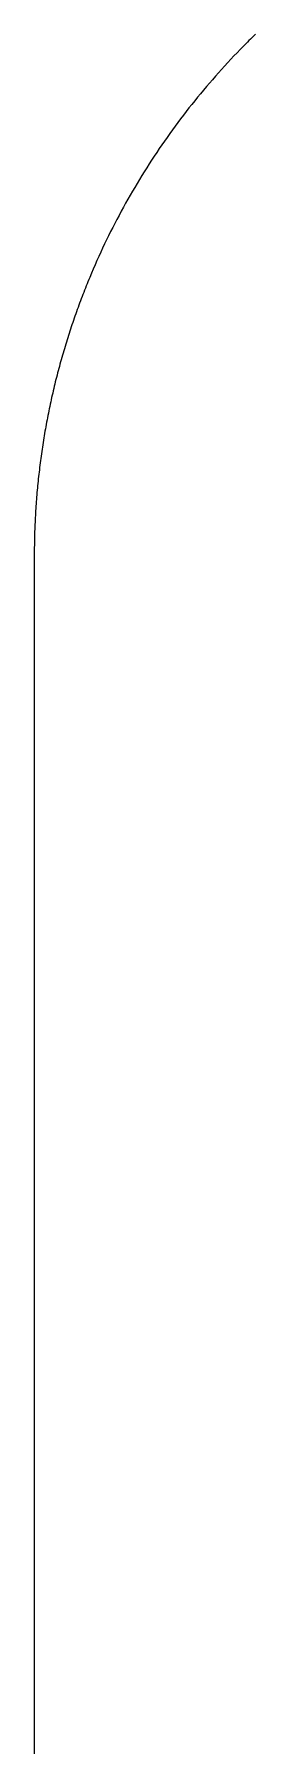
# Model space of a CAD drawing. Header units: millimetres. Extents: x -10 to 277, y -95 to 18.
# Drawn here: x 226.675 to 227.283, y 12.739 to 17.464 of the extents above; entities that cross this region are included whole.
import ezdxf

# ---------------------------------------------------------------- set-up
doc = ezdxf.new("R2010")
doc.units = ezdxf.units.MM
doc.header["$MEASUREMENT"] = 0
doc.layers.add('Edge.Cuts', color=53, linetype='CONTINUOUS')

msp = doc.modelspace()

# ---------------------------------------------------------------- linework, layer by layer
at = {"layer": 'Edge.Cuts', "linetype": 'Continuous'}
for p, q in [((227.2608, 17.4402), (227.25188, 17.431223)), ((227.262433, 17.441831), (227.2608, 17.4402)), ((227.266923, 17.446296), (227.262433, 17.441831)), ((227.271425, 17.450746), (227.266923, 17.446296)), ((227.275942, 17.455182), (227.271425, 17.450746)), ((227.280472, 17.459602), (227.275942, 17.455182)), ((227.285016, 17.464009), (227.280472, 17.459602)), ((227.21678, 17.394767), (227.208151, 17.385517)), ((227.225467, 17.403963), (227.21678, 17.394767)), ((227.234213, 17.413104), (227.225467, 17.403963)), ((227.243018, 17.422191), (227.234213, 17.413104)), ((227.25188, 17.431223), (227.243018, 17.422191)), ((227.174232, 17.347982), (227.165903, 17.338466)), ((227.182622, 17.357445), (227.174232, 17.347982)), ((227.191072, 17.366855), (227.182622, 17.357445)), ((227.199582, 17.376213), (227.191072, 17.366855)), ((227.208151, 17.385517), (227.199582, 17.376213)), ((227.133194, 17.299885), (227.12517, 17.290113)), ((227.141279, 17.309607), (227.133194, 17.299885)), ((227.149426, 17.319278), (227.141279, 17.309607)), ((227.157634, 17.328898), (227.149426, 17.319278)), ((227.165903, 17.338466), (227.157634, 17.328898)), ((227.0937, 17.250521), (227.08599, 17.2405)), ((227.101474, 17.260493), (227.0937, 17.250521)), ((227.10931, 17.270416), (227.101474, 17.260493)), ((227.117209, 17.280289), (227.10931, 17.270416)), ((227.12517, 17.290113), (227.117209, 17.280289)), ((227.055789, 17.199935), (227.048399, 17.189675)), ((227.063243, 17.210148), (227.055789, 17.199935)), ((227.070761, 17.220313), (227.063243, 17.210148)), ((227.078344, 17.230431), (227.070761, 17.220313)), ((227.08599, 17.2405), (227.078344, 17.230431)), ((227.026622, 17.158617), (227.019494, 17.148173)), ((227.033816, 17.169016), (227.026622, 17.158617)), ((227.041075, 17.179368), (227.033816, 17.169016)), ((227.048399, 17.189675), (227.041075, 17.179368)), ((226.991647, 17.105951), (226.984852, 17.095286)), ((226.998509, 17.116572), (226.991647, 17.105951)), ((227.005437, 17.12715), (226.998509, 17.116572)), ((227.012433, 17.137684), (227.005437, 17.12715)), ((227.019494, 17.148173), (227.012433, 17.137684)), ((226.964874, 17.063034), (226.958351, 17.0522)), ((226.971466, 17.073827), (226.964874, 17.063034)), ((226.978125, 17.084578), (226.971466, 17.073827)), ((226.984852, 17.095286), (226.978125, 17.084578)), ((226.939194, 17.019451), (226.932946, 17.008454)), ((226.94551, 17.030408), (226.939194, 17.019451)), ((226.951896, 17.041324), (226.94551, 17.030408)), ((226.958351, 17.0522), (226.951896, 17.041324)), ((226.908653, 16.964075), (226.902756, 16.952885)), ((226.914621, 16.975228), (226.908653, 16.964075)), ((226.92066, 16.986342), (226.914621, 16.975228)), ((226.926768, 16.997417), (226.92066, 16.986342)), ((226.932946, 17.008454), (226.926768, 16.997417)), ((226.885489, 16.919093), (226.879876, 16.907757)), ((226.891174, 16.930394), (226.885489, 16.919093)), ((226.896929, 16.941658), (226.891174, 16.930394)), ((226.902756, 16.952885), (226.896929, 16.941658)), ((226.863469, 16.873537), (226.858144, 16.862061)), ((226.868866, 16.884978), (226.863469, 16.873537)), ((226.874335, 16.896385), (226.868866, 16.884978)), ((226.879876, 16.907757), (226.874335, 16.896385)), ((226.842606, 16.827436), (226.837573, 16.815829)), ((226.847713, 16.83901), (226.842606, 16.827436)), ((226.852892, 16.850552), (226.847713, 16.83901)), ((226.858144, 16.862061), (226.852892, 16.850552)), ((226.820538, 16.774958), (226.818178, 16.769089)), ((226.822916, 16.78082), (226.820538, 16.774958)), ((226.825313, 16.786674), (226.822916, 16.78082)), ((226.827728, 16.79252), (226.825313, 16.786674)), ((226.832614, 16.80419), (226.827728, 16.79252)), ((226.837573, 16.815829), (226.832614, 16.80419)), ((226.802181, 16.727801), (226.799971, 16.721874)), ((226.80441, 16.733721), (226.802181, 16.727801)), ((226.806658, 16.739633), (226.80441, 16.733721)), ((226.808925, 16.745539), (226.806658, 16.739633)), ((226.81121, 16.751438), (226.808925, 16.745539)), ((226.813514, 16.757329), (226.81121, 16.751438)), ((226.815837, 16.763213), (226.813514, 16.757329)), ((226.818178, 16.769089), (226.815837, 16.763213)), ((226.785024, 16.680194), (226.782964, 16.674213)), ((226.787102, 16.686168), (226.785024, 16.680194)), ((226.7892, 16.692136), (226.787102, 16.686168)), ((226.791316, 16.698097), (226.7892, 16.692136)), ((226.793452, 16.704052), (226.791316, 16.698097)), ((226.795606, 16.709999), (226.793452, 16.704052)), ((226.797779, 16.71594), (226.795606, 16.709999)), ((226.799971, 16.721874), (226.797779, 16.71594)), ((226.769076, 16.63217), (226.767168, 16.626139)), ((226.771003, 16.638195), (226.769076, 16.63217)), ((226.772949, 16.644214), (226.771003, 16.638195)), ((226.774914, 16.650226), (226.772949, 16.644214)), ((226.776898, 16.656232), (226.774914, 16.650226)), ((226.778901, 16.662232), (226.776898, 16.656232)), ((226.780923, 16.668226), (226.778901, 16.662232)), ((226.782964, 16.674213), (226.780923, 16.668226)), ((226.754349, 16.58376), (226.752594, 16.577683)), ((226.756122, 16.589831), (226.754349, 16.58376)), ((226.757915, 16.595897), (226.756122, 16.589831)), ((226.759728, 16.601957), (226.757915, 16.595897)), ((226.761559, 16.608011), (226.759728, 16.601957)), ((226.76341, 16.61406), (226.761559, 16.608011)), ((226.765279, 16.620103), (226.76341, 16.61406)), ((226.767168, 16.626139), (226.765279, 16.620103)), ((226.742471, 16.541108), (226.740851, 16.534995)), ((226.74411, 16.547217), (226.742471, 16.541108)), ((226.745768, 16.553321), (226.74411, 16.547217)), ((226.747446, 16.55942), (226.745768, 16.553321)), ((226.749142, 16.565512), (226.747446, 16.55942)), ((226.750859, 16.5716), (226.749142, 16.565512)), ((226.752594, 16.577683), (226.750859, 16.5716)), ((226.730057, 16.492058), (226.728593, 16.485906)), ((226.731541, 16.498207), (226.730057, 16.492058)), ((226.733044, 16.50435), (226.731541, 16.498207)), ((226.734567, 16.510489), (226.733044, 16.50435)), ((226.736109, 16.516622), (226.734567, 16.510489)), ((226.73767, 16.522751), (226.736109, 16.516622)), ((226.739251, 16.528875), (226.73767, 16.522751)), ((226.740851, 16.534995), (226.739251, 16.528875)), ((226.718889, 16.442712), (226.717581, 16.436525)), ((226.720216, 16.448896), (226.718889, 16.442712)), ((226.721564, 16.455075), (226.720216, 16.448896)), ((226.72293, 16.46125), (226.721564, 16.455075)), ((226.724317, 16.46742), (226.72293, 16.46125)), ((226.725723, 16.473587), (226.724317, 16.46742)), ((226.727148, 16.479748), (226.725723, 16.473587)), ((226.728593, 16.485906), (226.727148, 16.479748)), ((226.710144, 16.399317), (226.708973, 16.393102)), ((226.711334, 16.405528), (226.710144, 16.399317)), ((226.712544, 16.411735), (226.711334, 16.405528)), ((226.713774, 16.417938), (226.712544, 16.411735)), ((226.715023, 16.424138), (226.713774, 16.417938)), ((226.716292, 16.430333), (226.715023, 16.424138)), ((226.717581, 16.436525), (226.716292, 16.430333)), ((226.701329, 16.3495), (226.700316, 16.343258)), ((226.702362, 16.355739), (226.701329, 16.3495)), ((226.703415, 16.361975), (226.702362, 16.355739)), ((226.704487, 16.368207), (226.703415, 16.361975)), ((226.705579, 16.374436), (226.704487, 16.368207)), ((226.706691, 16.380661), (226.705579, 16.374436)), ((226.707822, 16.386884), (226.706691, 16.380661)), ((226.708973, 16.393102), (226.707822, 16.386884)), ((226.694653, 16.305739), (226.693779, 16.299477)), ((226.695548, 16.312), (226.694653, 16.305739)), ((226.696462, 16.318257), (226.695548, 16.312)), ((226.697396, 16.324512), (226.696462, 16.318257)), ((226.698349, 16.330764), (226.697396, 16.324512)), ((226.699323, 16.337013), (226.698349, 16.330764)), ((226.700316, 16.343258), (226.699323, 16.337013)), ((226.688212, 16.255559), (226.687496, 16.249276)), ((226.688947, 16.261841), (226.688212, 16.255559)), ((226.689703, 16.26812), (226.688947, 16.261841)), ((226.690478, 16.274397), (226.689703, 16.26812)), ((226.691274, 16.28067), (226.690478, 16.274397)), ((226.692089, 16.286942), (226.691274, 16.28067)), ((226.692924, 16.29321), (226.692089, 16.286942)), ((226.693779, 16.299477), (226.692924, 16.29321)), ((226.683619, 16.211528), (226.683042, 16.205229)), ((226.684215, 16.217824), (226.683619, 16.211528)), ((226.684831, 16.224119), (226.684215, 16.217824)), ((226.685468, 16.230411), (226.684831, 16.224119)), ((226.686124, 16.236702), (226.685468, 16.230411)), ((226.6868, 16.24299), (226.686124, 16.236702)), ((226.687496, 16.249276), (226.6868, 16.24299)), ((226.679564, 16.161091), (226.679147, 16.154778)), ((226.680001, 16.1674), (226.679564, 16.161091)), ((226.680458, 16.17371), (226.680001, 16.1674)), ((226.680935, 16.180017), (226.680458, 16.17371)), ((226.681432, 16.186323), (226.680935, 16.180017)), ((226.681949, 16.192627), (226.681432, 16.186323)), ((226.682485, 16.19893), (226.681949, 16.192627)), ((226.683042, 16.205229), (226.682485, 16.19893)), ((226.677064, 16.116877), (226.676787, 16.110557)), ((226.677361, 16.123198), (226.677064, 16.116877)), ((226.677678, 16.129516), (226.677361, 16.123198)), ((226.678016, 16.135834), (226.677678, 16.129516)), ((226.678373, 16.14215), (226.678016, 16.135834)), ((226.67875, 16.148465), (226.678373, 16.14215)), ((226.679147, 16.154778), (226.67875, 16.148465)), ((226.675405, 16.066284), (226.675288, 16.059957)), ((226.675543, 16.072612), (226.675405, 16.066284)), ((226.6757, 16.078937), (226.675543, 16.072612)), ((226.675877, 16.085264), (226.6757, 16.078937)), ((226.676075, 16.091588), (226.675877, 16.085264)), ((226.676292, 16.097912), (226.676075, 16.091588)), ((226.676529, 16.104235), (226.676292, 16.097912)), ((226.676787, 16.110557), (226.676529, 16.104235)), ((226.675001, 16.028309), (226.675, 16.026)), ((226.675, 16.026), (226.675, 11.7946)), ((226.675019, 16.03464), (226.675001, 16.028309)), ((226.675056, 16.040969), (226.675019, 16.03464)), ((226.675113, 16.047299), (226.675056, 16.040969)), ((226.675191, 16.053627), (226.675113, 16.047299)), ((226.675288, 16.059957), (226.675191, 16.053627))]:
    msp.add_line(p, q, dxfattribs=at)

doc.saveas('drawing.dxf')
